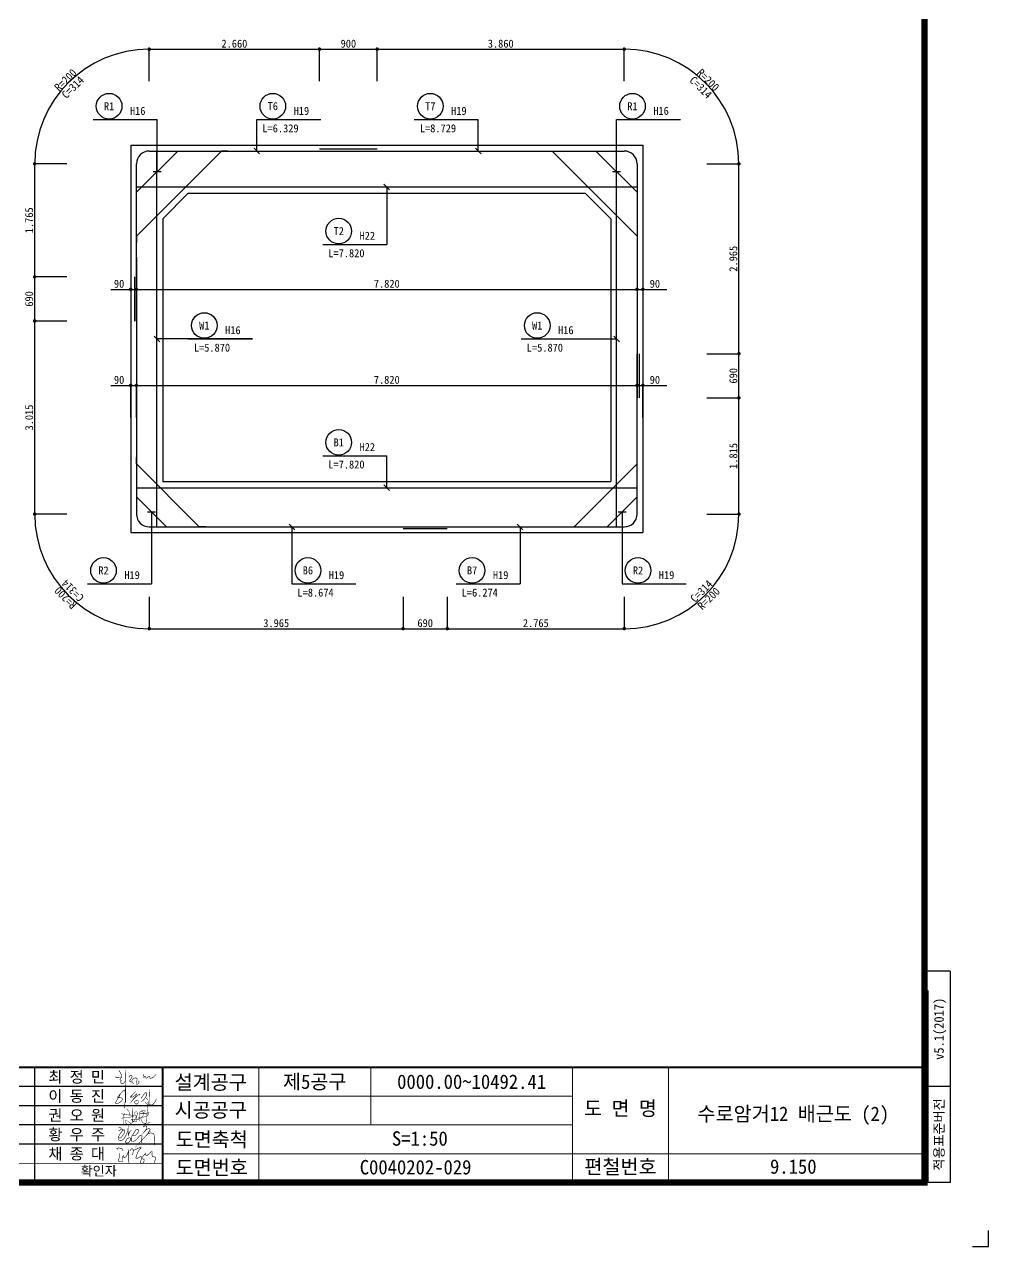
# Model space of a CAD drawing. Header units: millimetres. Extents: x 1373009 to 1415059, y -27555 to 2145.
# Drawn here: x 1399999 to 1415059, y -27555 to -8468 of the extents above; entities that cross this region are included whole.
import ezdxf
from ezdxf.enums import TextEntityAlignment as Align

# ---------------------------------------------------------------- set-up
doc = ezdxf.new("R2010")
doc.units = ezdxf.units.MM
for name, color, linetype in [('CS-CONC-MAJR', 4, 'Continuous'), ('CS-DIML', 1, 'Continuous'), ('CS-DIMT', 3, 'Continuous'), ('CS-MISC', 3, 'Continuous'), ('CS-RBAR-EREC', 6, 'Continuous'), ('CS-RBAR-MAJR', 6, 'Continuous'), ('CS-SYMB-LIN3', 1, 'Continuous'), ('CS-TEXT', 3, 'Continuous'), ('CX-BORD', 3, 'Continuous'), ('CX-BORD-LIN1', 4, 'Continuous'), ('CX-BORD-LIN2', 3, 'Continuous'), ('CX-BORD-TEX2', 7, 'Continuous'), ('CX-BORD-TEX3', 6, 'Continuous'), ('CX-MISC', 2, 'Continuous')]:
    doc.layers.add(name, color=color, linetype=linetype)
doc.styles.add('A_STANDARD', font='DotumChe.ttf')
doc.styles.add('HY울L', font='DotumChe.ttf')
doc.styles.add('TB_TEXT', font='DotumChe.ttf')
doc.styles.add('TB_WMTXT', font='DotumChe.ttf')

# ---------------------------------------------------------------- blocks, each defined once
blk = doc.blocks.new('CXBLKA1-KHCA')
at = {"layer": 'CX-BORD-LIN1', "const_width": 0.4}
blk.add_lwpolyline([(808.146, 1279.539), (648.946, 1279.539), (648.946, 1390.339), (808.146, 1390.339)], close=True, dxfattribs=at)
at = {"layer": 'CX-BORD-LIN1'}
for points, const_width in [([(808.146, 1286.739), (648.946, 1286.739)], 0.12), ([(760.546, 1279.539), (760.546, 1286.739)], 0.12), ([(786.146, 1279.539), (786.146, 1286.739)], 0.06), ([(760.546, 1280.739), (702.946, 1280.739)], 0.04)]:
    blk.add_lwpolyline(points, dxfattribs=dict(at, const_width=const_width))
blk.add_lwpolyline([(752.546, 1279.539), (752.546, 1286.739)], dxfattribs=at)
at = {"layer": 'CX-BORD-LIN2'}
for p, q in [((809.746, 1292.745), (808.146, 1292.745)), ((809.746, 1292.745), (809.746, 1279.539)), ((808.346, 1291.539), (808.346, 1279.539)), ((760.546, 1285.539), (702.946, 1285.539)), ((809.746, 1285.539), (808.146, 1285.539)), ((809.746, 1279.539), (808.346, 1279.539))]:
    blk.add_line(p, q, dxfattribs=at)
at = {"layer": 'CX-BORD-LIN2', "const_width": 0.06}
for points in [[(766.546, 1279.539), (766.546, 1286.739)], [(773.546, 1283.139), (773.546, 1286.739)], [(792.146, 1279.539), (792.146, 1286.739)], [(786.146, 1284.939), (760.546, 1284.939)], [(786.146, 1283.139), (760.546, 1283.139)], [(808.146, 1281.339), (760.546, 1281.339)]]:
    blk.add_lwpolyline(points, dxfattribs=at)
at = {"layer": 'CX-BORD-LIN2'}
for points in [[(760.546, 1284.339), (702.946, 1284.339)], [(760.546, 1283.139), (702.946, 1283.139)], [(760.546, 1281.939), (702.946, 1281.939)]]:
    blk.add_lwpolyline(points, dxfattribs=at)
at = {"layer": 'CX-BORD-TEX2'}
for points, const_width in [([(757.804, 1286.552), (757.958, 1286.294), (757.971, 1286.227), (757.965, 1286.175), (757.946, 1286.126), (757.775, 1286.112), (757.696, 1286.112), (757.641, 1286.114), (757.563, 1286.133), (757.641, 1286.114), (757.775, 1286.112), (757.842, 1286.118), (757.946, 1286.126, -1.125272), (757.944, 1286.087), (757.9, 1286.041, 0.704297), (757.962, 1285.916), (757.932, 1285.853, 0.739507), (758.074, 1285.721, 0.194715), (758.199, 1285.881), (758.205, 1286.132), (758.208, 1285.874), (758.225, 1285.325), (758.225, 1284.553)], 0.0341), ([(758.432, 1286.098), (758.443, 1286.137, -0.220096), (758.502, 1286.206, -0.157391), (758.591, 1286.215, -0.503635), (758.628, 1286.134, -0.031824), (758.528, 1285.974, -0.050997), (758.5, 1285.943), (758.476, 1285.928), (758.467, 1285.898), (758.509, 1285.847), (758.548, 1285.816), (758.592, 1285.809), (758.636, 1285.8), (758.697, 1285.732), (758.717, 1285.685), (758.697, 1285.732), (758.636, 1285.8), (758.615, 1285.855), (758.612, 1285.912), (758.689, 1286.006, -0.366149), (758.915, 1286.047, -0.326177), (758.946, 1285.978, 0.01374), (758.905, 1285.755, 0.045238), (758.903, 1285.716, 0.029491), (758.905, 1285.685), (758.916, 1285.666), (758.942, 1285.661), (758.959, 1285.668), (759.009, 1285.711, 0.256339), (759.062, 1285.852), (759.017, 1285.891)], 0.0341), ([(758.291, 1284.153), (758.375, 1284.042), (758.433, 1283.966), (758.458, 1283.93), (758.472, 1283.886), (758.483, 1283.839, -0.422932), (758.43, 1283.757), (758.243, 1283.781), (758.06, 1283.813), (757.962, 1283.845), (758.06, 1283.813), (758.43, 1283.757), (758.583, 1283.753), (758.671, 1283.75, -0.140887), (758.748, 1283.726, -0.880903), (758.731, 1283.693), (758.599, 1283.641), (758.502, 1283.619), (758.416, 1283.6), (758.329, 1283.6), (758.172, 1283.596), (758.09, 1283.578), (758.02, 1283.563), (757.982, 1283.54), (758.02, 1283.563), (758.09, 1283.578), (758.088, 1283.646), (758.086, 1283.709), (758.106, 1283.754), (758.154, 1283.829), (758.184, 1283.844), (758.154, 1283.829), (758.086, 1283.709), (758.09, 1283.578), (758.101, 1283.197)], 0.0262), ([(758.268, 1283.402), (758.209, 1283.398), (758.217, 1283.323, 0.279645), (758.319, 1283.187, 0.283353), (758.576, 1283.232, -0.028025), (758.669, 1283.306), (758.672, 1283.578), (758.661, 1284.204), (758.671, 1283.483), (758.585, 1283.493), (758.625, 1283.437, 0.135613), (758.748, 1283.335, 0.332479), (758.903, 1283.371), (758.914, 1283.467), (758.671, 1283.483), (758.585, 1283.493), (758.67, 1283.386), (758.669, 1283.306), (758.598, 1283.251), (758.53, 1283.252), (758.494, 1283.268), (758.445, 1283.307), (758.53, 1283.252), (758.598, 1283.251), (758.669, 1283.306), (758.757, 1283.396), (758.847, 1283.551), (758.893, 1283.652), (758.934, 1283.736), (758.958, 1283.807), (758.96, 1283.866), (758.951, 1283.909), (758.929, 1283.935, 0.282608), (758.868, 1283.955, 0.252847), (758.791, 1283.885, 0.279847), (758.817, 1283.757, -0.060266), (758.893, 1283.652, -0.201009), (758.914, 1283.467), (758.985, 1283.476), (759.122, 1283.529, 0.385955), (759.317, 1283.916), (759.293, 1283.949), (759.262, 1283.985, -0.248027), (759.243, 1284.064), (759.241, 1284.032), (759.249, 1284.005), (759.291, 1284.027), (759.322, 1284.039, -0.247886), (759.425, 1284.025, -0.553311), (759.42, 1283.949, -0.259364), (759.293, 1283.949, -0.193147), (759.249, 1284.005), (759.208, 1283.986), (759.154, 1283.96), (759.119, 1283.943, 0.729216), (759.131, 1283.855), (759.267, 1283.849), (759.617, 1283.887), (759.48, 1283.854), (759.287, 1283.832), (759.243, 1283.831), (759.155, 1283.832), (759.119, 1283.823, 0.331263), (759.075, 1283.766), (759.072, 1283.669), (759.077, 1283.511), (759.076, 1283.416), (759.066, 1283.357), (759.076, 1283.416), (759.077, 1283.511), (759.075, 1283.59), (759.017, 1283.574), (759.005, 1283.533), (758.988, 1283.454), (759.005, 1283.533), (759.017, 1283.574), (759.075, 1283.59), (759.151, 1283.598), (759.307, 1283.62), (759.431, 1283.642, 0.338179), (759.683, 1283.919), (759.676, 1283.873), (759.656, 1283.817), (759.621, 1283.758), (759.568, 1283.705), (759.557, 1283.697), (759.567, 1283.875), (759.607, 1284.327), (759.567, 1283.875), (759.557, 1283.697), (759.546, 1283.498), (759.542, 1283.438, -0.088184), (759.484, 1283.203, -0.267678), (759.404, 1283.145), (759.437, 1283.154), (759.469, 1283.179), (759.498, 1283.238), (759.575, 1283.247), (759.653, 1283.257), (759.714, 1283.282), (759.763, 1283.308), (759.738, 1283.295), (759.684, 1283.269), (759.638, 1283.255), (759.498, 1283.238), (759.427, 1283.236, -0.495567), (759.235, 1283.478, -0.495567)], 0.0262)]:
    blk.add_lwpolyline(points, format="xyb", dxfattribs=dict(at, const_width=const_width))
for points, const_width in [([(759.327, 1286.295), (759.35, 1286.104), (759.356, 1286.094), (759.381, 1286.108), (759.391, 1286.128), (759.415, 1286.147), (759.441, 1286.165), (759.457, 1286.172), (759.478, 1286.159), (759.488, 1286.144), (759.489, 1286.105), (759.489, 1286.072), (759.492, 1286.059), (759.543, 1286.063), (759.576, 1286.103), (759.626, 1286.129), (759.67, 1286.156), (759.696, 1286.167), (759.721, 1286.161), (759.74, 1286.128), (759.744, 1286.087), (759.755, 1286.052), (759.776, 1286.043), (759.887, 1286.072), (759.925, 1286.097), (759.97, 1286.135), (760.131, 1286.293)], 0.0341), ([(757.902, 1285.079), (757.791, 1284.863), (757.693, 1284.709), (757.638, 1284.61), (757.619, 1284.573), (757.606, 1284.544), (757.601, 1284.525), (757.601, 1284.496), (757.605, 1284.482), (757.614, 1284.473), (757.643, 1284.466), (757.686, 1284.472), (757.699, 1284.475), (757.748, 1284.484), (757.796, 1284.509), (757.852, 1284.536), (757.894, 1284.568), (757.932, 1284.599), (757.966, 1284.629), (757.999, 1284.676), (758.024, 1284.72), (758.025, 1284.749), (758.013, 1284.787), (757.984, 1284.812), (757.957, 1284.835), (757.91, 1284.856), (757.849, 1284.856), (757.791, 1284.863), (757.694, 1284.848)], 0.032), ([(757.681, 1284.844), (757.707, 1284.851), (757.725, 1284.881), (757.75, 1284.912), (757.781, 1284.945), (757.812, 1284.978), (757.855, 1285.031), (757.902, 1285.079), (757.948, 1285.124), (757.989, 1285.175), (758.013, 1285.213), (758.064, 1285.257), (758.106, 1285.286), (758.119, 1285.294), (758.144, 1285.294), (758.165, 1285.284), (758.176, 1285.258), (758.187, 1285.223), (758.197, 1285.179), (758.201, 1285.149), (758.2, 1285.112), (758.203, 1284.899), (758.21, 1284.742), (758.203, 1284.675), (758.184, 1284.498), (758.164, 1284.368), (758.145, 1284.212), (758.157, 1284.178)], 0.032), ([(758.548, 1284.84), (758.509, 1284.874), (758.84, 1285.213), (758.674, 1285.044), (758.61, 1284.943), (758.601, 1284.913), (758.607, 1284.878), (758.617, 1284.864), (758.643, 1284.866), (758.686, 1284.885), (758.752, 1284.928), (758.813, 1284.994), (758.863, 1285.047), (758.896, 1285.08), (758.901, 1285.03), (758.879, 1284.986), (758.84, 1284.935), (758.821, 1284.891), (758.808, 1284.854), (758.719, 1284.775), (758.642, 1284.642), (758.597, 1284.596), (758.681, 1284.708), (758.89, 1284.898), (758.97, 1284.975), (759.015, 1285.007), (759.062, 1285.044), (759.084, 1285.056), (759.106, 1285.06), (759.112, 1285.048), (759.082, 1285.006), (759.07, 1284.978)], 0.032), ([(759.276, 1284.829), (759.207, 1284.816), (759.228, 1284.866), (759.277, 1284.932), (759.333, 1285.003), (759.379, 1285.059), (759.416, 1285.112), (759.447, 1285.141), (759.474, 1285.152), (759.502, 1285.152), (759.522, 1285.143), (759.548, 1285.11), (759.546, 1285.071), (759.539, 1285), (759.512, 1284.938), (759.456, 1284.849), (759.405, 1284.757), (759.343, 1284.704), (759.283, 1284.64), (759.231, 1284.613), (759.182, 1284.592)], 0.032), ([(759.72, 1285.353), (759.686, 1284.477), (759.645, 1284.491), (759.602, 1284.527)], 0.032), ([(758.791, 1284.552), (758.811, 1284.493), (758.848, 1284.46), (758.872, 1284.441), (758.923, 1284.441), (758.985, 1284.458), (759.009, 1284.532), (759.012, 1284.598), (759.007, 1284.656), (758.97, 1284.686), (758.884, 1284.666), (758.828, 1284.616), (758.78, 1284.581), (758.791, 1284.552)], 0.032), ([(759.433, 1284.558), (759.516, 1284.484), (759.564, 1284.443), (759.611, 1284.419), (759.667, 1284.403), (759.724, 1284.397), (759.776, 1284.395), (759.844, 1284.395), (759.897, 1284.397), (759.931, 1284.416), (759.971, 1284.454), (760.004, 1284.5), (760.038, 1284.545), (760.078, 1284.602), (760.116, 1284.662), (760.127, 1284.701), (760.136, 1284.768)], 0.032), ([(759.463, 1284.861), (759.535, 1284.796), (759.595, 1284.73), (759.618, 1284.746)], 0.032), ([(757.778, 1282.755), (757.938, 1282.852), (758.014, 1282.882), (758.039, 1282.846), (758.026, 1282.775), (757.874, 1282.57), (757.795, 1282.422), (757.781, 1282.295), (757.81, 1282.185), (757.947, 1282.15), (758.059, 1282.219), (758.148, 1282.308), (758.267, 1282.52), (758.339, 1282.704), (758.368, 1282.78), (758.379, 1282.902), (758.396, 1282.493), (758.484, 1282.709), (758.599, 1282.824)], 0.0357), ([(757.789, 1282.994), (757.873, 1282.967), (757.944, 1282.937), (757.952, 1282.872)], 0.0357), ([(758.026, 1282.775), (758.098, 1282.826), (758.149, 1282.819), (758.18, 1282.729), (758.148, 1282.638), (758.075, 1282.522), (757.955, 1282.354), (757.87, 1282.311), (757.826, 1282.34), (757.791, 1282.381)], 0.0357), ([(758.671, 1282.48), (758.762, 1282.454), (758.882, 1282.523), (758.983, 1282.634), (759.021, 1282.734), (759.024, 1282.825), (758.961, 1282.871), (758.875, 1282.838), (758.782, 1282.692), (758.716, 1282.603), (758.671, 1282.525), (758.671, 1282.48), (758.622, 1282.441), (758.581, 1282.269), (758.585, 1282.168), (758.62, 1282.099), (758.71, 1282.1), (758.834, 1282.157), (758.983, 1282.318), (759.11, 1282.459), (759.175, 1282.49), (759.237, 1282.5), (759.248, 1282.439), (759.241, 1282.352), (759.218, 1282.254), (759.207, 1282.134), (759.214, 1282.062), (759.256, 1282.031)], 0.0357), ([(759.331, 1283), (759.395, 1283.071), (759.496, 1283.079), (759.538, 1283.05), (759.53, 1282.921), (759.515, 1282.86), (759.369, 1282.676), (759.555, 1282.864), (759.649, 1282.907), (759.742, 1282.887), (759.745, 1282.831), (759.713, 1282.749), (759.638, 1282.63), (759.588, 1282.558), (759.367, 1282.316), (759.624, 1282.574), (759.797, 1282.632), (759.952, 1282.611), (760.031, 1282.481), (760.039, 1282.333), (760.037, 1282.151), (760.022, 1281.974), (760.007, 1281.844)], 0.0357), ([(758.553, 1282.289), (758.456, 1282.339), (758.308, 1282.265), (758.263, 1282.162), (758.212, 1282.092), (758.242, 1282.016), (758.306, 1282), (758.451, 1282.066), (758.539, 1282.191), (758.551, 1282.29)], 0.0357), ([(757.714, 1281.601), (757.673, 1281.668), (757.797, 1281.696), (757.947, 1281.668), (758.033, 1281.627), (758.041, 1281.582), (758.062, 1281.515)], 0.0357), ([(757.868, 1281.364), (757.836, 1281.337), (757.844, 1281.242), (757.851, 1281.162), (757.812, 1281.049), (757.779, 1280.907), (757.767, 1280.853), (757.863, 1280.845), (757.997, 1280.857), (758.032, 1280.86), (758.028, 1281.057), (758.046, 1281.163), (758.086, 1281.222), (758.106, 1281.129), (758.141, 1281.094), (758.208, 1281.113), (758.287, 1281.203), (758.352, 1281.344), (758.411, 1281.513), (758.412, 1281.241), (758.414, 1280.946), (758.427, 1280.812), (758.439, 1280.757)], 0.0357), ([(758.496, 1281.524), (758.562, 1281.623), (758.634, 1281.657), (758.698, 1281.602), (758.715, 1281.527), (758.688, 1281.397), (758.66, 1281.253)], 0.0357), ([(758.71, 1281.547), (758.809, 1281.582), (759.201, 1281.761)], 0.0357), ([(759.203, 1281.711), (759.102, 1281.603), (759.004, 1281.464), (758.954, 1281.35), (758.916, 1281.236), (758.88, 1281.145), (758.88, 1281.07), (758.917, 1281.041), (758.992, 1281.062), (759.092, 1281.129), (759.181, 1281.173), (759.232, 1281.144), (759.232, 1281.092), (759.221, 1281.038), (759.207, 1280.976), (759.179, 1280.925), (759.165, 1280.872), (759.159, 1280.798), (759.177, 1280.743), (759.233, 1280.714), (759.298, 1280.748), (759.371, 1280.846), (759.387, 1280.926), (759.373, 1280.989), (759.223, 1281.05)], 0.0357), ([(759.232, 1281.102), (759.301, 1281.148), (759.329, 1281.2), (759.433, 1281.323), (759.466, 1281.369), (759.475, 1281.279), (759.498, 1281.232), (759.589, 1281.241), (759.626, 1281.278), (759.798, 1281.43), (759.833, 1281.461), (759.88, 1281.475), (759.885, 1281.426), (759.881, 1281.355), (759.872, 1281.283), (759.893, 1281.201), (759.934, 1281.153), (760.04, 1281.137), (760.078, 1281.123), (760.095, 1281.061), (760.067, 1280.925), (760.02, 1280.801), (760.002, 1280.725)], 0.0357)]:
    blk.add_lwpolyline(points, dxfattribs=dict(at, const_width=const_width))
at = {"layer": 'CX-MISC'}
blk.add_lwpolyline([(811.146, 1275.539), (812.146, 1275.539), (812.146, 1276.539)], dxfattribs=at)
at = {"layer": 'CX-BORD-LIN1', "style": 'TB_TEXT'}
for tag, height, p in [('TR_RDAT5', 0.7, (712.446, 1286.139)), ('TR_DGN5', 0.7, (739.17, 1286.139)), ('TR_CHK5', 0.7, (747.17, 1286.139)), ('TR_APP5', 0.7, (755.17, 1286.139)), ('TR_RNUM5', 0.6, (705.967, 1286.067)), ('TR_RNUM4', 0.6, (705.967, 1284.867)), ('TR_RDAT4', 0.7, (712.446, 1284.939)), ('TR_DGN4', 0.7, (739.17, 1284.939)), ('TR_CHK4', 0.7, (747.17, 1284.939)), ('TR_APP4', 0.7, (755.17, 1284.939)), ('TR_RNUM3', 0.6, (705.967, 1283.667)), ('TR_RDAT3', 0.7, (712.446, 1283.739)), ('TR_DGN3', 0.7, (739.17, 1283.739)), ('TR_CHK3', 0.7, (747.17, 1283.739)), ('TR_APP3', 0.7, (755.17, 1283.739)), ('TR_RNUM2', 0.6, (705.967, 1282.467)), ('TR_RDAT2', 0.7, (712.446, 1282.539)), ('TR_DGN2', 0.7, (739.17, 1282.539)), ('TR_CHK2', 0.7, (747.17, 1282.539)), ('TR_APP2', 0.7, (755.17, 1282.539)), ('TR_RNUM1', 0.6, (705.967, 1281.267)), ('TR_RDAT1', 0.7, (712.446, 1281.339)), ('TR_DGN1', 0.7, (739.17, 1281.339)), ('TR_CHK1', 0.7, (747.17, 1281.339)), ('TR_APP1', 0.7, (755.17, 1281.339))]:
    blk.add_attdef(tag, text='', height=height, dxfattribs=at).set_placement(p, align=Align.MIDDLE_CENTER)
for tag, p in [('TR_RCON5', (717.407, 1286.139)), ('TR_RCON4', (717.407, 1284.939)), ('TR_RCON3', (717.407, 1283.739)), ('TR_RCON2', (717.407, 1282.539)), ('TR_RCON1', (717.407, 1281.339))]:
    blk.add_attdef(tag, text='', height=0.7, dxfattribs=at).set_placement(p, align=Align.MIDDLE_LEFT)
at = {"layer": 'CX-BORD-LIN2', "style": 'TB_TEXT'}
blk.add_text('적용표준버전', height=0.6, rotation=90, dxfattribs=at).set_placement((809.046, 1282.539), align=Align.MIDDLE_CENTER)
blk.add_attdef('TD_VERSION', text='', height=0.6, rotation=90, dxfattribs=at).set_placement((809.046, 1289.142), align=Align.MIDDLE_CENTER)
at = {"layer": 'CX-BORD-TEX2', "style": 'TB_WMTXT'}
for tag, height, p in [('TB_CNAME', 1, (652.015, 1385.906)), ('TB_CSCOP', 0.8, (652.273, 1384.306))]:
    blk.add_attdef(tag, text='', height=height, dxfattribs=at).set_placement(p, align=Align.BOTTOM_LEFT)
at = {"layer": 'CX-BORD-TEX2', "style": 'HY울L'}
for tag, height, p in [('TB_MTITIL', 2, (728.546, 1386.204)), ('TB_STITL', 1.4, (728.546, 1383.204))]:
    blk.add_attdef(tag, text='', height=height, dxfattribs=at).set_placement(p, align=Align.MIDDLE_CENTER)
at = {"layer": 'CX-BORD-TEX3', "style": 'TB_TEXT'}
for s, height, p in [('설계공구', 0.9, (763.546, 1285.811)), ('시공공구', 0.9, (763.546, 1284.077)), ('도 면 명', 0.9, (789.146, 1284.178)), ('도면축척', 0.9, (763.604, 1282.242)), ('확인자', 0.6, (756.546, 1280.272)), ('도면번호', 0.9, (763.604, 1280.497)), ('편철번호', 0.9, (789.146, 1280.54))]:
    blk.add_text(s, height=height, dxfattribs=at).set_placement(p, align=Align.MIDDLE)
for tag, height, p in [('TD_LNDST', 0.9, (691.946, 1285.839)), ('TD_DSECT', 0.9, (770.046, 1285.839)), ('TD_DDIST', 0.9, (779.846, 1285.839)), ('TD_DNAME_TOP', 0.9, (799.946, 1285.131)), ('TD_DCOMP', 0.9, (691.946, 1284.057)), ('TD_CSECT', 0.9, (770.046, 1284.039)), ('TD_CDIST', 0.9, (779.846, 1284.039)), ('TD_DNAME_MAIN', 0.9, (799.946, 1283.834)), ('TD_CCOMP', 0.9, (691.946, 1282.258)), ('TD_HSCAL', 0.9, (773.123, 1282.289)), ('TD_VSCAL', 0.9, (780.318, 1282.289)), ('TD_DNAME_BOT', 0.6, (799.946, 1282.589)), ('TD_CNAME', 1, (661.946, 1281.058)), ('TD_FIELD', 0.9, (684.946, 1280.564)), ('TD_CSTEP', 0.9, (699.095, 1280.564)), ('TD_DWGCODE', 0.9, (776.346, 1280.497)), ('TD_DWGNO', 0.9, (799.946, 1280.54))]:
    blk.add_attdef(tag, text='', height=height, dxfattribs=at).set_placement(p, align=Align.MIDDLE_CENTER)

msp = doc.modelspace()

# ---------------------------------------------------------------- linework, layer by layer
at = {"layer": 'CS-CONC-MAJR'}
for p, q in [((1401659, -10355), (1402159, -10355)), ((1401659, -10355), (1401659, -16405)), ((1402159, -10355), (1409159, -10355)), ((1409159, -10355), (1409659, -10355)), ((1409659, -10355), (1409659, -16405)), ((1402159, -11505), (1402559, -11105)), ((1402559, -11105), (1408759, -11105)), ((1409159, -11505), (1408759, -11105)), ((1402159, -11505), (1402159, -15605)), ((1409159, -11505), (1409159, -15605)), ((1402159, -15605), (1409159, -15605)), ((1401659, -16405), (1402159, -16405)), ((1402159, -16405), (1409159, -16405)), ((1409159, -16405), (1409659, -16405))]:
    msp.add_line(p, q, dxfattribs=at)
at = {"layer": 'CS-DIML'}
for p, q in [((1401949, -9355), (1401949, -8830)), ((1401949, -8855), (1404609, -8855)), ((1404609, -9355), (1404609, -8830)), ((1404609, -8855), (1405509, -8855)), ((1405509, -9355), (1405509, -8830)), ((1405509, -8855), (1409369, -8855)), ((1409369, -9355), (1409369, -8830)), ((1402072, -10767), (1402072, -9955)), ((1403629, -10445), (1403629, -9955)), ((1407089, -10445), (1407089, -9955)), ((1409247, -10767), (1409247, -9955)), ((1400659, -10645), (1400134, -10645)), ((1400159, -12410), (1400159, -10645)), ((1410659, -10645), (1411184, -10645)), ((1411159, -13610), (1411159, -10645)), ((1405659, -11005), (1405659, -11905)), ((1401659, -12105), (1401659, -12630)), ((1401749, -12105), (1401749, -12630)), ((1409569, -12105), (1409569, -12630)), ((1409659, -12105), (1409659, -12630)), ((1400659, -12410), (1400134, -12410)), ((1400159, -13100), (1400159, -12410)), ((1401347, -12605), (1401659, -12605)), ((1401659, -12605), (1401749, -12605)), ((1401749, -12605), (1409569, -12605)), ((1409569, -12605), (1409659, -12605)), ((1409659, -12605), (1410034, -12605)), ((1400659, -13100), (1400134, -13100)), ((1400159, -16115), (1400159, -13100)), ((1403559, -13380), (1402069, -13380)), ((1407759, -13380), (1409249, -13380)), ((1410659, -13610), (1411184, -13610)), ((1411159, -14300), (1411159, -13610)), ((1401347, -14105), (1401659, -14105)), ((1401659, -14605), (1401659, -14080)), ((1401659, -14105), (1401749, -14105)), ((1401749, -14605), (1401749, -14080)), ((1401749, -14105), (1409569, -14105)), ((1409569, -14605), (1409569, -14080)), ((1409569, -14105), (1409659, -14105)), ((1409659, -14605), (1409659, -14080)), ((1409659, -14105), (1410034, -14105)), ((1410659, -14300), (1411184, -14300)), ((1411159, -16115), (1411159, -14300)), ((1405659, -15705), (1405659, -15205)), ((1400659, -16115), (1400134, -16115)), ((1401984, -16080), (1401984, -17205)), ((1409334, -16080), (1409334, -17205)), ((1410659, -16115), (1411184, -16115)), ((1404177, -16315), (1404177, -17205)), ((1407742, -16315), (1407742, -17205)), ((1401949, -17405), (1401949, -17930)), ((1405914, -17405), (1405914, -17930)), ((1406604, -17405), (1406604, -17930)), ((1409369, -17405), (1409369, -17930)), ((1401949, -17905), (1405914, -17905)), ((1405914, -17905), (1406604, -17905)), ((1406604, -17905), (1409369, -17905))]:
    msp.add_line(p, q, dxfattribs=at)
for centre, start, end in [((1401949, -10645), 90, 180), ((1409369, -10645), 0, 90), ((1401949, -16115), 180, 270), ((1409369, -16115), 270, 0)]:
    msp.add_arc(centre, 1790, start, end, dxfattribs=at)
at = {"layer": 'CS-MISC'}
for p, q in [((1403585, -10400), (1403673, -10489)), ((1407045, -10400), (1407133, -10489)), ((1402009, -10767), (1402134, -10767)), ((1409184, -10767), (1409309, -10767)), ((1405615, -10960), (1405703, -11049)), ((1402025, -13335), (1402113, -13424)), ((1409205, -13335), (1409293, -13424)), ((1405615, -15660), (1405703, -15749)), ((1401922, -16080), (1402047, -16080)), ((1409272, -16080), (1409397, -16080)), ((1404133, -16270), (1404221, -16359)), ((1407698, -16270), (1407786, -16359))]:
    msp.add_line(p, q, dxfattribs=at)
at = {"layer": 'CS-MISC', "color": 1, "const_width": 27.5}
for points in [[(1401949, -8841, 1), (1401949, -8868, 1)], [(1404609, -8841, 1), (1404609, -8868, 1)], [(1404609, -8841, 1), (1404609, -8868, 1)], [(1405509, -8841, 1), (1405509, -8868, 1)], [(1405509, -8841, 1), (1405509, -8868, 1)], [(1409369, -8841, 1), (1409369, -8868, 1)], [(1400159, -10631, 1), (1400159, -10658, 1)], [(1411159, -10631, 1), (1411159, -10658, 1)], [(1400159, -12396, 1), (1400159, -12423, 1)], [(1400159, -12396, 1), (1400159, -12423, 1)], [(1401659, -12591, 1), (1401659, -12618, 1)], [(1401749, -12591, 1), (1401749, -12618, 1)], [(1401749, -12591, 1), (1401749, -12618, 1)], [(1409569, -12591, 1), (1409569, -12618, 1)], [(1409569, -12591, 1), (1409569, -12618, 1)], [(1409659, -12591, 1), (1409659, -12618, 1)], [(1409659, -12591, 1), (1409659, -12618, 1)], [(1400159, -13086, 1), (1400159, -13113, 1)], [(1400159, -13086, 1), (1400159, -13113, 1)], [(1411159, -13596, 1), (1411159, -13623, 1)], [(1411159, -13596, 1), (1411159, -13623, 1)], [(1401659, -14091, 1), (1401659, -14118, 1)], [(1401749, -14091, 1), (1401749, -14118, 1)], [(1401749, -14091, 1), (1401749, -14118, 1)], [(1409569, -14091, 1), (1409569, -14118, 1)], [(1409569, -14091, 1), (1409569, -14118, 1)], [(1409659, -14091, 1), (1409659, -14118, 1)], [(1409659, -14091, 1), (1409659, -14118, 1)], [(1411159, -14286, 1), (1411159, -14313, 1)], [(1411159, -14286, 1), (1411159, -14313, 1)], [(1400159, -16101, 1), (1400159, -16128, 1)], [(1411159, -16101, 1), (1411159, -16128, 1)], [(1401949, -17891, 1), (1401949, -17918, 1)], [(1405914, -17891, 1), (1405914, -17918, 1)], [(1405914, -17891, 1), (1405914, -17918, 1)], [(1406604, -17891, 1), (1406604, -17918, 1)], [(1406604, -17891, 1), (1406604, -17918, 1)], [(1409369, -17891, 1), (1409369, -17918, 1)]]:
    msp.add_lwpolyline(points, format="xyb", close=True, dxfattribs=at)
at = {"layer": 'CS-RBAR-EREC'}
for p, q in [((1401749, -11090), (1402394, -10445)), ((1409569, -11090), (1408924, -10445)), ((1401749, -15845), (1402219, -16315)), ((1409569, -15845), (1409099, -16315))]:
    msp.add_line(p, q, dxfattribs=at)
at = {"layer": 'CS-RBAR-MAJR'}
for p, q in [((1403078, -10445), (1401749, -11773)), ((1401949, -10445), (1405509, -10445)), ((1402069, -16315), (1402069, -10445)), ((1403178, -10445), (1403078, -10445)), ((1405509, -10415), (1404609, -10415)), ((1404609, -10445), (1409369, -10445)), ((1408141, -10445), (1408241, -10445)), ((1408241, -10445), (1409569, -11773)), ((1409249, -16315), (1409249, -10445)), ((1401749, -13100), (1401749, -10645)), ((1409569, -10645), (1409569, -14300)), ((1401749, -11005), (1409569, -11005)), ((1401749, -11773), (1401749, -11873)), ((1409569, -11773), (1409569, -11873)), ((1401719, -12410), (1401719, -13100)), ((1401749, -12410), (1401749, -16115)), ((1409569, -16115), (1409569, -13610)), ((1409599, -13610), (1409599, -14300)), ((1401749, -15332), (1401749, -15232)), ((1409569, -15332), (1409569, -15232)), ((1402731, -16315), (1401749, -15332)), ((1408587, -16315), (1409569, -15332)), ((1401749, -15705), (1409569, -15705)), ((1401949, -16315), (1406604, -16315)), ((1402831, -16315), (1402731, -16315)), ((1405914, -16315), (1409369, -16315)), ((1406604, -16345), (1405914, -16345)), ((1408487, -16315), (1408587, -16315))]:
    msp.add_line(p, q, dxfattribs=at)
for centre, start, end in [((1401949, -10645), 90, 180), ((1409369, -10645), 0, 90), ((1401949, -16115), 180, 270), ((1409369, -16115), 270, 0)]:
    msp.add_arc(centre, 200, start, end, dxfattribs=at)
at = {"layer": 'CS-SYMB-LIN3'}
for p, q in [((1401072, -9955), (1402072, -9955)), ((1403629, -9955), (1404629, -9955)), ((1406089, -9955), (1407089, -9955)), ((1409247, -9955), (1410247, -9955)), ((1404659, -11905), (1405659, -11905)), ((1402559, -13380), (1403559, -13380)), ((1407759, -13380), (1408759, -13380)), ((1404659, -15205), (1405659, -15205)), ((1400984, -17205), (1401984, -17205)), ((1404177, -17205), (1405177, -17205)), ((1406742, -17205), (1407742, -17205)), ((1409334, -17205), (1410334, -17205))]:
    msp.add_line(p, q, dxfattribs=at)
for centre in [(1401322, -9745), (1403879, -9745), (1406339, -9745), (1409497, -9745), (1404909, -11695), (1402809, -13170), (1408009, -13170), (1404909, -14995), (1401234, -16995), (1404427, -16995), (1406992, -16995), (1409584, -16995)]:
    msp.add_circle(centre, 200, dxfattribs=at)

# ---------------------------------------------------------------- block references
at = {"layer": 'CX-BORD'}
ref = msp.add_blockref('CXBLKA1-KHCA', (1212023, -346439), dxfattribs=dict(at, xscale=250, yscale=250, zscale=250))
ref.add_attrib('TR_APP5', '최 정 민', dxfattribs={"layer": 'CX-BORD-LIN1', "height": 175, "style": 'TB_TEXT'}).set_placement((1400815, -24905), align=Align.MIDDLE_CENTER)
ref.add_attrib('TD_DDIST', '0000.00~10492.41', dxfattribs={"layer": 'CX-BORD-TEX3', "height": 225, "style": 'TB_TEXT'}).set_placement((1406984, -24980), align=Align.MIDDLE_CENTER)
ref.add_attrib('TD_DSECT', '제5공구', dxfattribs={"layer": 'CX-BORD-TEX3', "height": 225, "style": 'TB_TEXT'}).set_placement((1404534, -24980), align=Align.MIDDLE_CENTER)
ref.add_attrib('TD_VERSION', 'v5.1(2017)', dxfattribs={"layer": 'CX-BORD-LIN2', "height": 150, "rotation": 90, "style": 'TB_TEXT'}).set_placement((1414284, -24154), align=Align.MIDDLE_CENTER)
ref.add_attrib('TD_DWGCODE', 'C0040202-029', dxfattribs={"layer": 'CX-BORD-TEX3', "height": 225, "style": 'TB_TEXT'}).set_placement((1406109, -26315), align=Align.MIDDLE_CENTER)
ref.add_attrib('TD_DWGNO', '9.150', dxfattribs={"layer": 'CX-BORD-TEX3', "height": 225, "style": 'TB_TEXT'}).set_placement((1412009, -26305), align=Align.MIDDLE_CENTER)
ref.add_attrib('TR_APP4', '이 동 진', dxfattribs={"layer": 'CX-BORD-LIN1', "height": 175, "style": 'TB_TEXT'}).set_placement((1400815, -25205), align=Align.MIDDLE_CENTER)
ref.add_attrib('TR_APP3', '권 오 원', dxfattribs={"layer": 'CX-BORD-LIN1', "height": 175, "style": 'TB_TEXT'}).set_placement((1400815, -25505), align=Align.MIDDLE_CENTER)
ref.add_attrib('TR_APP2', '황 우 주', dxfattribs={"layer": 'CX-BORD-LIN1', "height": 175, "style": 'TB_TEXT'}).set_placement((1400815, -25805), align=Align.MIDDLE_CENTER)
ref.add_attrib('TR_APP1', '채 종 대', dxfattribs={"layer": 'CX-BORD-LIN1', "height": 175, "style": 'TB_TEXT'}).set_placement((1400815, -26105), align=Align.MIDDLE_CENTER)
ref.add_attrib('TD_HSCAL', '            S=1:50', dxfattribs={"layer": 'CX-BORD-TEX3', "height": 225, "style": 'TB_TEXT'}).set_placement((1405303, -25867), align=Align.MIDDLE_CENTER)
ref.add_attrib('TD_DNAME_MAIN', '수로암거12 배근도 (2)', dxfattribs={"layer": 'CX-BORD-TEX3', "height": 225, "style": 'TB_TEXT'}).set_placement((1412009, -25481), align=Align.MIDDLE_CENTER)

# ---------------------------------------------------------------- texts
at = {"layer": 'CS-DIMT', "style": 'A_STANDARD'}
for s, height, p in [('2.660', 125, (1403279, -8830)), ('900', 125, (1405059, -8830)), ('3.860', 125, (1407439, -8830)), ('상부좌측1_1', 0.2, (1402072, -10767)), ('상부우측1_1', 0.2, (1409247, -10767)), ('7.820', 125, (1405659, -12580)), ('90', 125, (1409847, -12580)), ('7.820', 125, (1405659, -14080)), ('90', 125, (1409847, -14080)), ('하부좌측1_1', 0.2, (1401984, -16080)), ('하부우측1_1', 0.2, (1409334, -16080)), ('3.965', 125, (1403932, -17880)), ('690', 125, (1406259, -17880)), ('2.765', 125, (1407987, -17880))]:
    msp.add_text(s, height=height, dxfattribs=at).set_placement(p, align=Align.CENTER)
for s, rotation, p in [('R=200', -45, (1410635, -9379)), ('R=200', 45, (1400684, -9379)), ('C=314', 45, (1400798, -9494)), ('C=314', -45, (1410520, -9494)), ('1.765', 90, (1400134, -11527)), ('2.965', 90, (1411134, -12127)), ('690', 90, (1400134, -12755)), ('690', 90, (1411134, -13955)), ('3.015', 90, (1400134, -14607)), ('1.815', 90, (1411134, -15207)), ('C=314', 135, (1400798, -17265)), ('C=314', 45, (1410617, -17363)), ('R=200', 135, (1400684, -17380)), ('R=200', 45, (1410732, -17478))]:
    msp.add_text(s, height=125, rotation=rotation, dxfattribs=at).set_placement(p, align=Align.CENTER)
for p in [(1401397, -12580), (1401397, -14080)]:
    msp.add_text('90', height=125, dxfattribs=at).set_placement(p)
at = {"layer": 'CS-TEXT', "style": 'A_STANDARD'}
for s, p in [('R1', (1401322, -9745)), ('T6', (1403879, -9745)), ('T7', (1406339, -9745)), ('R1', (1409497, -9745)), ('T2', (1404909, -11695)), ('W1', (1402809, -13170)), ('W1', (1408009, -13170)), ('B1', (1404909, -14995)), ('R2', (1401234, -16995)), ('B6', (1404427, -16995)), ('B7', (1406992, -16995)), ('R2', (1409584, -16995))]:
    msp.add_text(s, height=125, dxfattribs=at).set_placement(p, align=Align.MIDDLE)
for s, p in [('H16', (1401647, -9880)), ('H19', (1404204, -9880)), ('H19', (1406664, -9880)), ('H16', (1409822, -9880)), ('L=6.329', (1403716, -10153)), ('L=8.729', (1406176, -10153)), ('H22', (1405234, -11830)), ('L=7.820', (1404746, -12103)), ('H16', (1403134, -13305)), ('H16', (1408334, -13305)), ('L=5.870', (1402646, -13578)), ('L=5.870', (1407846, -13578)), ('H22', (1405234, -15130)), ('L=7.820', (1404746, -15403)), ('H19', (1401559, -17130)), ('H19', (1404752, -17130)), ('H19', (1407317, -17130)), ('H19', (1409909, -17130)), ('L=8.674', (1404264, -17403)), ('L=6.274', (1406829, -17403))]:
    msp.add_text(s, height=125, dxfattribs=at).set_placement(p)

doc.saveas('drawing.dxf')
